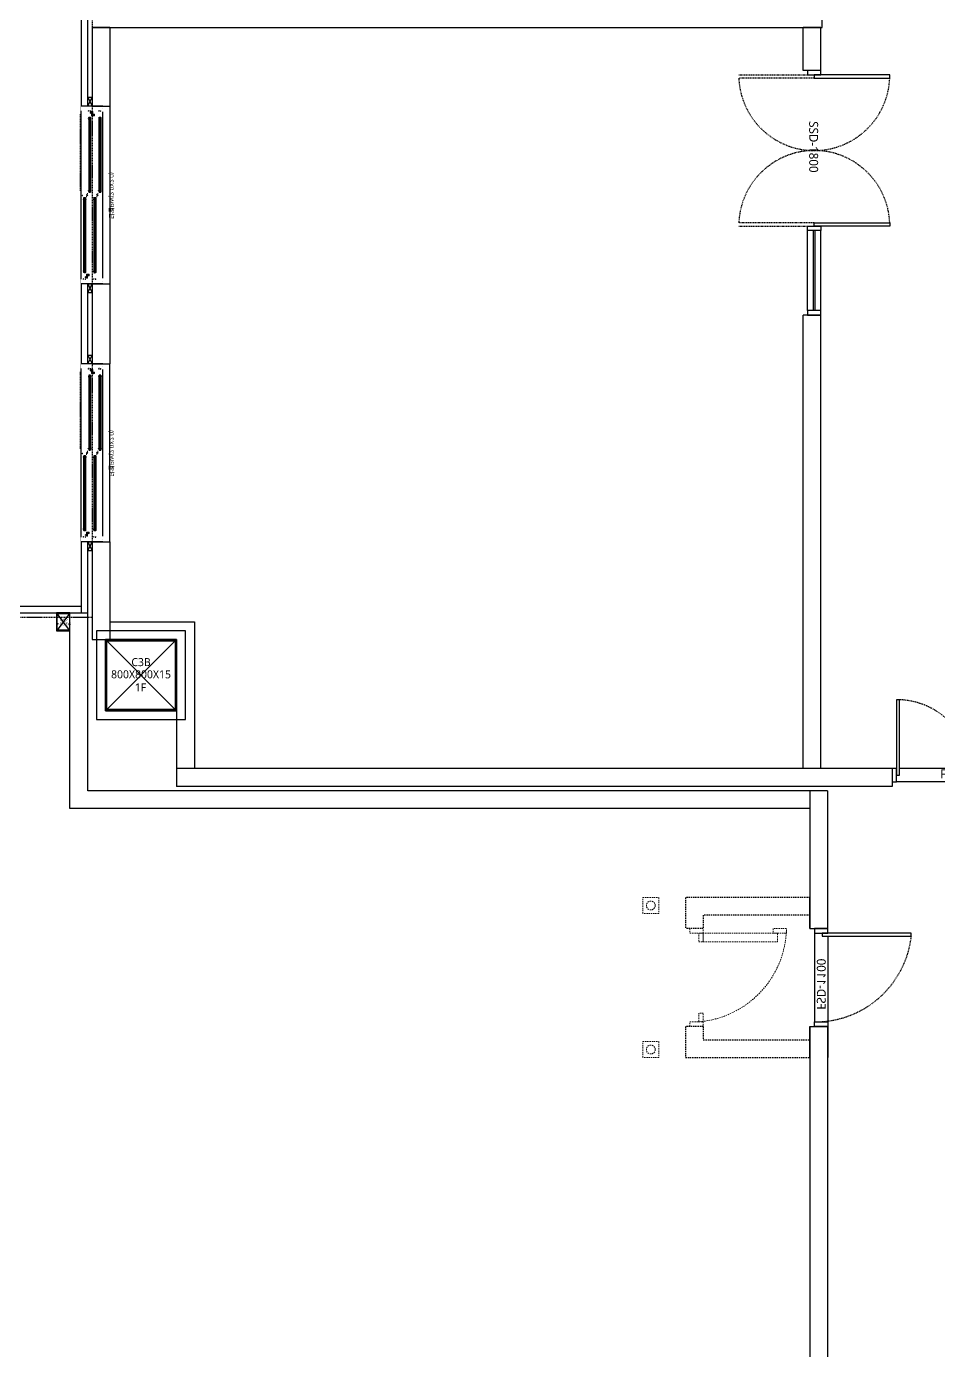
# Model space of a CAD drawing. Header units: millimetres. Extents: x 13515 to 183937, y -33900 to -660.
# Drawn here: x 121699.3 to 121859.9, y -19749.8 to -19516.8 of the extents above; entities that cross this region are included whole.
import ezdxf
from ezdxf.enums import TextEntityAlignment as Align

# ---------------------------------------------------------------- set-up
doc = ezdxf.new("R2010")
doc.units = ezdxf.units.MM
doc.header["$LTSCALE"] = 100
doc.header["$MEASUREMENT"] = 0
doc.header["$PDSIZE"] = -10
for name, pattern in [('-HID', [2.5, 1.5, -1]), ('HID', [2.5, 1.5, -1]), ('HIDDEN2', [0.1875, 0.125, -0.0625])]:
    doc.linetypes.add(name, pattern=pattern)
doc.layers.get('0').update_dxf_attribs({"linetype": 'CONTINUOUS'})
doc.layers.get('Defpoints').update_dxf_attribs({"color": 171, "linetype": 'CONTINUOUS'})
doc.layers.add('#프레임 라인', color=189, linetype='CONTINUOUS', plot=False)
for name, color, linetype in [('DOOR', 4, 'CONTINUOUS'), ('DOOR ELE', 253, 'CONTINUOUS'), ('DOOR(OPEN ELE)', 5, 'CONTINUOUS'), ('ELE9', 9, 'CONTINUOUS'), ('FIN(패널-200글라스울64k)', 4, 'CONTINUOUS'), ('FIN(패널-T150 방열)', 9, 'CONTINUOUS'), ('h COLUMN', 252, 'CONTINUOUS'), ('STEEL', 5, 'CONTINUOUS'), ('WIN', 4, 'CONTINUOUS'), ('WIN-G', 252, 'CONTINUOUS'), ('WIN2', 5, 'CONTINUOUS'), ('단열패널-방열문(저온공사분)', 251, 'CONTINUOUS')]:
    doc.layers.add(name, color=color, linetype=linetype)
doc.styles.add('TE', font='malgun_0.ttf')
doc.styles.add('나눔바른고딕', font='NanumBarunGothic.ttf')
doc.styles.add('돋움', font='')
doc.styles.get('돋움').set_extended_font_data('Dotum')

# ---------------------------------------------------------------- blocks, each defined once
blk = doc.blocks.new('모헤어')
for p, q in [((-1909, -2852), (-1910, -2852)), ((-1910, -2859), (-1910, -2852)), ((-1909, -2859), (-1910, -2859))]:
    blk.add_line(p, q)
at = {"linetype": 'Continuous'}
for p, q in [((-1909, -2859), (-1909, -2852)), ((-1904, -2853), (-1909, -2853)), ((-1904, -2854), (-1909, -2854)), ((-1904, -2855), (-1909, -2855)), ((-1904, -2856), (-1909, -2856)), ((-1904, -2857), (-1909, -2857))]:
    blk.add_line(p, q, dxfattribs=at)
blk = doc.blocks.new('ㄴ핸들')
at = {"color": 0, "linetype": 'Continuous', "lineweight": 15}
for p, q in [((12340, -12243), (12340, -12232)), ((12340, -12232), (12342, -12232)), ((12342, -12233), (12340, -12236)), ((12342, -12238), (12340, -12240)), ((12340, -12243), (12341, -12245)), ((12343, -12241), (12341, -12244)), ((12344, -12245), (12341, -12245)), ((12342, -12241), (12342, -12232)), ((12360, -12241), (12342, -12241)), ((12343, -12235), (12343, -12232)), ((12343, -12232), (12347, -12232)), ((12343, -12232), (12343, -12233)), ((12343, -12235), (12345, -12235)), ((12343, -12240), (12343, -12241)), ((12343, -12240), (12344, -12240)), ((12343, -12241), (12343, -12240)), ((12343, -12240), (12343, -12240)), ((12348, -12235), (12344, -12235)), ((12344, -12245), (12344, -12243)), ((12345, -12243), (12344, -12243)), ((12360, -12243), (12344, -12243)), ((12344, -12243), (12344, -12245)), ((12344, -12243), (12360, -12243)), ((12345, -12244), (12344, -12245)), ((12360, -12245), (12344, -12245)), ((12344, -12245), (12344, -12245)), ((12345, -12235), (12345, -12234)), ((12348, -12234), (12345, -12234)), ((12348, -12235), (12345, -12235)), ((12345, -12235), (12345, -12235)), ((12345, -12241), (12345, -12241)), ((12345, -12243), (12345, -12244)), ((12345, -12243), (12346, -12243)), ((12359, -12244), (12345, -12244)), ((12349, -12231), (12346, -12234)), ((12348, -12241), (12346, -12243)), ((12347, -12232), (12347, -12224)), ((12349, -12227), (12347, -12228)), ((12350, -12224), (12348, -12224)), ((12348, -12236), (12348, -12234)), ((12348, -12236), (12349, -12236)), ((12348, -12244), (12348, -12243)), ((12350, -12244), (12348, -12245)), ((12349, -12223), (12349, -12223)), ((12349, -12223), (12350, -12223)), ((12349, -12223), (12350, -12223)), ((12349, -12226), (12350, -12226)), ((12349, -12226), (12349, -12236)), ((12350, -12234), (12349, -12235)), ((12349, -12236), (12349, -12235)), ((12349, -12236), (12349, -12236)), ((12351, -12217), (12350, -12218)), ((12350, -12218), (12350, -12223)), ((12350, -12223), (12350, -12223)), ((12350, -12223), (12350, -12223)), ((12350, -12223), (12350, -12223)), ((12351, -12223), (12350, -12223)), ((12351, -12223), (12350, -12223)), ((12350, -12234), (12350, -12223)), ((12350, -12223), (12351, -12223)), ((12351, -12223), (12350, -12223)), ((12350, -12224), (12350, -12226)), ((12350, -12225), (12350, -12226)), ((12350, -12234), (12350, -12234)), ((12355, -12217), (12351, -12217)), ((12351, -12223), (12351, -12223)), ((12352, -12241), (12351, -12243)), ((12354, -12244), (12353, -12245)), ((12356, -12218), (12355, -12217)), ((12357, -12223), (12355, -12223)), ((12357, -12223), (12355, -12223)), ((12355, -12223), (12355, -12223)), ((12355, -12223), (12356, -12223)), ((12356, -12223), (12355, -12223)), ((12357, -12241), (12355, -12243)), ((12356, -12223), (12356, -12218)), ((12356, -12223), (12358, -12223)), ((12356, -12223), (12356, -12223)), ((12356, -12223), (12358, -12223)), ((12356, -12223), (12356, -12234)), ((12356, -12226), (12356, -12224)), ((12358, -12224), (12356, -12224)), ((12357, -12224), (12356, -12224)), ((12356, -12226), (12357, -12226)), ((12356, -12234), (12356, -12234)), ((12357, -12235), (12356, -12234)), ((12357, -12223), (12357, -12223)), ((12357, -12223), (12357, -12223)), ((12357, -12236), (12357, -12226)), ((12359, -12226), (12357, -12228)), ((12359, -12230), (12357, -12232)), ((12357, -12235), (12357, -12236)), ((12357, -12236), (12359, -12236)), ((12357, -12236), (12357, -12236)), ((12357, -12244), (12357, -12243)), ((12360, -12243), (12357, -12245)), ((12358, -12223), (12358, -12223)), ((12359, -12235), (12358, -12236)), ((12358, -12243), (12358, -12244)), ((12359, -12224), (12359, -12232)), ((12359, -12232), (12383, -12232)), ((12361, -12232), (12359, -12234)), ((12359, -12234), (12359, -12236)), ((12360, -12234), (12359, -12234)), ((12360, -12235), (12359, -12235)), ((12359, -12235), (12360, -12235)), ((12360, -12235), (12359, -12235)), ((12359, -12244), (12359, -12243)), ((12360, -12243), (12359, -12243)), ((12360, -12235), (12360, -12234)), ((12360, -12235), (12383, -12235)), ((12360, -12241), (12360, -12243)), ((12360, -12242), (12360, -12243)), ((12360, -12243), (12360, -12245)), ((12360, -12245), (12360, -12245)), ((12366, -12232), (12363, -12235)), ((12370, -12232), (12368, -12235)), ((12370, -12262), (12370, -12261)), ((12370, -12263), (12370, -12262)), ((12383, -12262), (12370, -12262)), ((12372, -12262), (12370, -12264)), ((12370, -12263), (12371, -12264)), ((12371, -12261), (12371, -12262)), ((12385, -12264), (12371, -12264)), ((12375, -12232), (12372, -12235)), ((12376, -12262), (12374, -12264)), ((12379, -12232), (12377, -12235)), ((12377, -12243), (12380, -12243)), ((12381, -12262), (12378, -12264)), ((12380, -12243), (12383, -12243)), ((12383, -12233), (12381, -12235)), ((12383, -12232), (12383, -12262)), ((12383, -12232), (12386, -12232)), ((12384, -12232), (12383, -12233)), ((12383, -12232), (12383, -12235)), ((12383, -12232), (12383, -12232)), ((12385, -12235), (12383, -12237)), ((12386, -12239), (12383, -12242)), ((12386, -12244), (12383, -12246)), ((12386, -12248), (12383, -12251)), ((12386, -12253), (12383, -12255)), ((12386, -12257), (12383, -12260)), ((12385, -12262), (12383, -12264)), ((12386, -12235), (12385, -12235)), ((12385, -12235), (12385, -12235)), ((12386, -12235), (12385, -12235)), ((12385, -12261), (12386, -12261)), ((12385, -12261), (12385, -12262)), ((12385, -12262), (12386, -12262)), ((12385, -12264), (12386, -12263)), ((12386, -12232), (12386, -12235)), ((12386, -12235), (12386, -12236)), ((12386, -12235), (12386, -12235)), ((12386, -12235), (12386, -12235)), ((12386, -12236), (12386, -12240)), ((12386, -12241), (12386, -12245)), ((12386, -12246), (12386, -12251)), ((12386, -12252), (12386, -12256)), ((12386, -12257), (12386, -12261)), ((12386, -12261), (12386, -12262)), ((12386, -12262), (12386, -12261)), ((12386, -12262), (12386, -12263))]:
    blk.add_line(p, q, dxfattribs=at)
at = {"color": 0, "linetype": 'Continuous', "lineweight": 0}
for p, q in [((12347, -12235), (12344, -12235)), ((12344, -12235), (12344, -12236)), ((12344, -12240), (12344, -12236)), ((12344, -12236), (12347, -12236)), ((12348, -12237), (12344, -12240)), ((12352, -12241), (12345, -12241)), ((12347, -12236), (12352, -12241)), ((12350, -12239), (12348, -12241)), ((12356, -12229), (12349, -12235)), ((12355, -12217), (12350, -12221)), ((12356, -12220), (12350, -12225)), ((12356, -12224), (12350, -12230)), ((12356, -12233), (12350, -12239)), ((12352, -12241), (12352, -12241)), ((12352, -12241), (12360, -12241)), ((12357, -12237), (12353, -12240)), ((12357, -12223), (12357, -12223)), ((12360, -12245), (12360, -12235)), ((12360, -12235), (12362, -12235)), ((12362, -12235), (12360, -12235)), ((12366, -12236), (12360, -12242)), ((12362, -12236), (12360, -12238)), ((12360, -12245), (12361, -12245)), ((12365, -12245), (12361, -12245)), ((12362, -12236), (12362, -12235)), ((12362, -12235), (12364, -12235)), ((12362, -12235), (12362, -12236)), ((12371, -12236), (12362, -12245)), ((12375, -12236), (12362, -12236)), ((12364, -12235), (12364, -12236)), ((12375, -12235), (12364, -12235)), ((12375, -12236), (12366, -12245)), ((12371, -12245), (12369, -12247)), ((12371, -12249), (12369, -12251)), ((12369, -12261), (12369, -12250)), ((12371, -12254), (12369, -12256)), ((12371, -12258), (12369, -12260)), ((12369, -12261), (12370, -12261)), ((12377, -12261), (12370, -12261)), ((12377, -12242), (12371, -12242)), ((12371, -12259), (12371, -12242)), ((12371, -12259), (12377, -12259)), ((12375, -12259), (12373, -12261)), ((12377, -12239), (12374, -12242)), ((12376, -12235), (12375, -12236)), ((12375, -12236), (12375, -12235)), ((12375, -12235), (12377, -12235)), ((12377, -12235), (12377, -12242)), ((12377, -12242), (12377, -12252)), ((12377, -12259), (12377, -12250)), ((12377, -12259), (12377, -12261)), ((12377, -12261), (12377, -12261))]:
    blk.add_line(p, q, dxfattribs=at)
for centre, radius, start, end in [((12345, -12240), 1, 180, 270), ((12365, -12250), 4.5, 0, 90)]:
    blk.add_arc(centre, radius, start, end, dxfattribs=at)
at = {"color": 0, "linetype": 'Continuous', "lineweight": 15}
for centre, radius, start, end in [((12348, -12224), 0.5, 90, 180), ((12353, -12236), 3.9, 180, 0), ((12358, -12224), 0.5, 0, 90), ((12386, -12235), 0.3, 270, 0), ((12386, -12236), 0.3, 0, 90), ((12386, -12241), 0.5, 270, 90), ((12386, -12246), 0.5, 270, 90), ((12386, -12251), 0.5, 270, 90), ((12386, -12256), 0.5, 270, 90), ((12386, -12261), 0.3, 270, 0), ((12386, -12262), 0.3, 0, 90)]:
    blk.add_arc(centre, radius, start, end, dxfattribs=at)
for points in [[(12346, -12241), (12346, -12241)], [(12360, -12241), (12360, -12241)]]:
    blk.add_open_spline(points, degree=1, dxfattribs=at)
at = {"color": 0, "linetype": 'Continuous', "lineweight": 0}
blk.add_open_spline([(12371, -12252), (12377, -12252)], degree=1, dxfattribs=at)
blk = doc.blocks.new('A$C54895e96')
at = {"ltscale": 0.1}
blk.add_wipeout([(2100, 265), (100, 265), (100, 19), (2100, 19)], dxfattribs=at)
at = {"layer": 'WIN-G'}
h = blk.add_hatch(dxfattribs=at)
h.set_pattern_fill('ANSI38', color=256, scale=10, angle=540, style=0)
h.set_pattern_definition([(225, (-26409130.1476, 15707381.244), (-0.883883476483, 0.883883476483), []), (135, (-26409130.1476, 15707381.244), (-0.883883476483, 2.65165042945), [3.125, -1.875])])
h.paths.add_polyline_path([(228, 184), (225, 184), (225, 164), (228, 164)])
h = blk.add_hatch(dxfattribs=at)
h.set_pattern_fill('ANSI38', color=256, scale=10, angle=360, style=0)
h.set_pattern_definition([(315, (-26409964.4445, 15707381.244), (0.883883476483, 0.883883476483), []), (45, (-26409964.4445, 15707381.244), (0.883883476483, 2.65165042945), [3.125, -1.875])])
h.paths.add_polyline_path([(1067, 184), (1070, 184), (1070, 164), (1067, 164)])
h = blk.add_hatch(dxfattribs=at)
h.set_pattern_fill('ANSI38', color=256, scale=10, angle=540, style=0)
h.set_pattern_definition([(225, (-26409834.9976, 15707439.244), (-0.883883476483, 0.883883476483), []), (135, (-26409834.9976, 15707439.244), (-0.883883476483, 2.65165042945), [3.125, -1.875])])
h.paths.add_polyline_path([(1133, 242), (1130, 242), (1130, 222), (1133, 222)])
h = blk.add_hatch(dxfattribs=at)
h.set_pattern_fill('ANSI38', color=256, scale=10, angle=360, style=0)
h.set_pattern_definition([(315, (-26410669.2945, 15707439.244), (0.883883476483, 0.883883476483), []), (45, (-26410669.2945, 15707439.244), (0.883883476483, 2.65165042945), [3.125, -1.875])])
h.paths.add_polyline_path([(1972, 242), (1975, 242), (1975, 222), (1972, 222)])
h = blk.add_hatch(dxfattribs=at)
h.set_pattern_fill('ANSI38', color=256, scale=10, angle=540, style=0)
h.set_pattern_definition([(225, (-26409130.1476, 15707266.244), (-0.883883476483, 0.883883476483), []), (135, (-26409130.1476, 15707266.244), (-0.883883476483, 2.65165042945), [3.125, -1.875])])
h.paths.add_polyline_path([(228, 69), (225, 69), (225, 49), (228, 49)])
h = blk.add_hatch(dxfattribs=at)
h.set_pattern_fill('ANSI38', color=256, scale=10, angle=360, style=0)
h.set_pattern_definition([(315, (-26409964.4445, 15707266.244), (0.883883476483, 0.883883476483), []), (45, (-26409964.4445, 15707266.244), (0.883883476483, 2.65165042945), [3.125, -1.875])])
h.paths.add_polyline_path([(1067, 69), (1070, 69), (1070, 49), (1067, 49)])
h = blk.add_hatch(dxfattribs=at)
h.set_pattern_fill('ANSI38', color=256, scale=10, angle=540, style=0)
h.set_pattern_definition([(225, (-26409834.9976, 15707324.244), (-0.883883476483, 0.883883476483), []), (135, (-26409834.9976, 15707324.244), (-0.883883476483, 2.65165042945), [3.125, -1.875])])
h.paths.add_polyline_path([(1133, 127), (1130, 127), (1130, 107), (1133, 107)])
h = blk.add_hatch(dxfattribs=at)
h.set_pattern_fill('ANSI38', color=256, scale=10, angle=360, style=0)
h.set_pattern_definition([(315, (-26410669.2945, 15707324.244), (0.883883476483, 0.883883476483), []), (45, (-26410669.2945, 15707324.244), (0.883883476483, 2.65165042945), [3.125, -1.875])])
h.paths.add_polyline_path([(1972, 127), (1975, 127), (1975, 107), (1972, 107)])
at = {"layer": 'WIN', "color": 8}
for p, q in [((100, 94), (0, 144)), ((0, 94), (100, 144)), ((2200, 94), (2100, 144)), ((2100, 94), (2200, 144))]:
    blk.add_line(p, q, dxfattribs=at)
at = {"layer": 'WIN', "ltscale": 1000}
for points in [[(100, 265), (100, 19)], [(2100, 265), (2100, 19)]]:
    blk.add_lwpolyline(points, dxfattribs=at)
at = {"layer": 'WIN', "color": 8}
for points in [[(0, 94), (100, 94), (100, 144), (0, 144)], [(2100, 94), (2200, 94), (2200, 144), (2100, 144)]]:
    blk.add_lwpolyline(points, close=True, dxfattribs=at)
at = {"layer": 'WIN-G'}
for p, q in [((164, 265), (2036, 265)), ((1068, 184), (228, 184)), ((1067, 179), (228, 179)), ((1067, 167), (228, 167)), ((1068, 162), (228, 162)), ((231, 179), (231, 167)), ((1064, 179), (1064, 167)), ((1973, 242), (1133, 242)), ((1972, 237), (1133, 237)), ((1972, 225), (1133, 225)), ((1973, 220), (1133, 220)), ((1136, 237), (1136, 225)), ((1969, 237), (1969, 225)), ((153, 19), (2047, 19)), ((1068, 69), (228, 69)), ((1067, 64), (228, 64)), ((1067, 52), (228, 52)), ((1068, 47), (228, 47)), ((231, 64), (231, 52)), ((1064, 64), (1064, 52)), ((1973, 127), (1133, 127)), ((1972, 122), (1133, 122)), ((1972, 110), (1133, 110)), ((1973, 105), (1133, 105)), ((1136, 122), (1136, 110)), ((1969, 122), (1969, 110))]:
    blk.add_line(p, q, dxfattribs=at)
at = {"layer": 'WIN-G', "linetype": 'HIDDEN2'}
blk.add_line((1147, 12), (2011, 12), dxfattribs=at)
at = {"layer": 'WIN-G'}
for points in [[(242, 190), (242, 190), (242, 190), (243, 190), (243, 190), (243, 189), (243, 189), (243, 189), (243, 189), (243, 189), (243, 189), (243, 188), (243, 188), (243, 188), (243, 187), (243, 187), (244, 186), (244, 186), (244, 186), (244, 186), (244, 186), (245, 185), (245, 185), (245, 185), (246, 185), (246, 184), (247, 184), (247, 184)], [(242, 156), (242, 156), (242, 156), (243, 156), (243, 157), (243, 157), (243, 157), (243, 157), (243, 157), (243, 157), (243, 158), (243, 158), (243, 158), (243, 158), (244, 159), (244, 159), (244, 160), (244, 160), (244, 160), (244, 160), (245, 161), (245, 161), (245, 161), (246, 161), (246, 162), (246, 162), (247, 162), (247, 162)], [(1053, 190), (1053, 190), (1053, 190), (1052, 190), (1052, 190), (1052, 189), (1052, 189), (1052, 189), (1052, 189), (1052, 189), (1052, 189), (1052, 188), (1052, 188), (1052, 188), (1051, 187), (1051, 187), (1051, 186), (1051, 186), (1051, 186), (1051, 186), (1050, 186), (1050, 185), (1050, 185), (1049, 185), (1049, 185), (1049, 184), (1048, 184), (1048, 184)], [(1054, 156), (1053, 156), (1053, 156), (1052, 156), (1052, 157), (1052, 157), (1052, 157), (1052, 157), (1052, 157), (1052, 157), (1052, 158), (1052, 158), (1052, 158), (1052, 158), (1052, 159), (1051, 159), (1051, 160), (1051, 160), (1051, 160), (1051, 160), (1050, 161), (1050, 161), (1050, 161), (1049, 161), (1049, 162), (1049, 162), (1048, 162), (1048, 162)], [(1146, 248), (1147, 248), (1147, 248), (1147, 248), (1148, 248), (1148, 247), (1148, 247), (1148, 247), (1148, 247), (1148, 247), (1148, 247), (1148, 246), (1148, 246), (1148, 246), (1148, 245), (1148, 245), (1148, 244), (1149, 244), (1149, 244), (1149, 244), (1149, 244), (1150, 243), (1150, 243), (1150, 243), (1151, 243), (1151, 242), (1152, 242), (1152, 242)], [(1146, 214), (1147, 214), (1147, 214), (1148, 214), (1148, 215), (1148, 215), (1148, 215), (1148, 215), (1148, 215), (1148, 215), (1148, 216), (1148, 216), (1148, 216), (1148, 216), (1148, 217), (1149, 217), (1149, 218), (1149, 218), (1149, 218), (1149, 218), (1150, 219), (1150, 219), (1150, 219), (1151, 219), (1151, 220), (1151, 220), (1152, 220), (1152, 220)], [(1958, 248), (1958, 248), (1958, 248), (1957, 248), (1957, 248), (1957, 247), (1957, 247), (1957, 247), (1957, 247), (1957, 247), (1957, 247), (1957, 246), (1957, 246), (1957, 246), (1957, 245), (1957, 245), (1956, 244), (1956, 244), (1956, 244), (1956, 244), (1956, 244), (1955, 243), (1955, 243), (1955, 243), (1954, 243), (1954, 242), (1953, 242), (1953, 242)], [(1958, 214), (1958, 214), (1958, 214), (1957, 214), (1957, 215), (1957, 215), (1957, 215), (1957, 215), (1957, 215), (1957, 215), (1957, 216), (1957, 216), (1957, 216), (1957, 216), (1956, 217), (1956, 217), (1956, 218), (1956, 218), (1956, 218), (1956, 218), (1955, 219), (1955, 219), (1955, 219), (1954, 219), (1954, 220), (1954, 220), (1953, 220), (1953, 220)], [(242, 75), (242, 75), (242, 75), (243, 75), (243, 75), (243, 74), (243, 74), (243, 74), (243, 74), (243, 74), (243, 74), (243, 73), (243, 73), (243, 73), (243, 72), (243, 72), (244, 71), (244, 71), (244, 71), (244, 71), (244, 71), (245, 70), (245, 70), (245, 70), (246, 70), (246, 69), (247, 69), (247, 69)], [(242, 41), (242, 41), (242, 41), (243, 41), (243, 42), (243, 42), (243, 42), (243, 42), (243, 42), (243, 42), (243, 43), (243, 43), (243, 43), (243, 43), (244, 44), (244, 44), (244, 45), (244, 45), (244, 45), (244, 45), (245, 46), (245, 46), (245, 46), (246, 46), (246, 47), (246, 47), (247, 47), (247, 47)], [(1054, 75), (1053, 75), (1053, 75), (1053, 75), (1052, 75), (1052, 74), (1052, 74), (1052, 74), (1052, 74), (1052, 74), (1052, 74), (1052, 73), (1052, 73), (1052, 73), (1052, 72), (1052, 72), (1052, 71), (1051, 71), (1051, 71), (1051, 71), (1051, 71), (1050, 70), (1050, 70), (1050, 70), (1049, 70), (1049, 69), (1048, 69), (1048, 69)], [(1054, 41), (1053, 41), (1053, 41), (1052, 41), (1052, 42), (1052, 42), (1052, 42), (1052, 42), (1052, 42), (1052, 42), (1052, 43), (1052, 43), (1052, 43), (1052, 43), (1052, 44), (1051, 44), (1051, 45), (1051, 45), (1051, 45), (1051, 45), (1050, 46), (1050, 46), (1050, 46), (1049, 46), (1049, 47), (1049, 47), (1048, 47), (1048, 47)], [(1146, 133), (1147, 133), (1147, 133), (1147, 133), (1148, 132), (1148, 132), (1148, 132), (1148, 132), (1148, 132), (1148, 132), (1148, 131), (1148, 131), (1148, 131), (1148, 131), (1148, 130), (1148, 130), (1148, 129), (1149, 129), (1149, 129), (1149, 129), (1149, 128), (1150, 128), (1150, 128), (1150, 128), (1151, 127), (1151, 127), (1152, 127), (1152, 127)], [(1146, 99), (1147, 99), (1147, 99), (1148, 100), (1148, 100), (1148, 100), (1148, 100), (1148, 100), (1148, 100), (1148, 100), (1148, 101), (1148, 101), (1148, 101), (1148, 101), (1148, 102), (1148, 102), (1149, 103), (1149, 103), (1149, 103), (1149, 103), (1149, 104), (1150, 104), (1150, 104), (1150, 104), (1151, 105), (1151, 105), (1152, 105), (1152, 105)], [(1958, 133), (1958, 133), (1958, 133), (1957, 133), (1957, 132), (1957, 132), (1957, 132), (1957, 132), (1957, 132), (1957, 132), (1957, 131), (1957, 131), (1957, 131), (1957, 131), (1957, 130), (1957, 130), (1956, 129), (1956, 129), (1956, 129), (1956, 129), (1956, 128), (1955, 128), (1955, 128), (1955, 128), (1954, 127), (1954, 127), (1953, 127), (1953, 127)], [(1959, 99), (1958, 99), (1958, 99), (1957, 100), (1957, 100), (1957, 100), (1957, 100), (1957, 100), (1957, 100), (1957, 100), (1957, 101), (1957, 101), (1957, 101), (1957, 101), (1957, 102), (1956, 102), (1956, 103), (1956, 103), (1956, 103), (1956, 103), (1955, 104), (1955, 104), (1955, 104), (1954, 104), (1954, 105), (1954, 105), (1953, 105), (1953, 105)]]:
    blk.add_lwpolyline(points, dxfattribs=at)
at = {"layer": 'WIN2'}
for p, q in [((131, 255), (131, 255)), ((131, 255), (131, 255)), ((1081, 200), (1081, 193)), ((1082, 200), (1082, 193)), ((1082, 200), (1082, 193)), ((1083, 200), (1083, 193)), ((1083, 200), (1083, 193)), ((1083, 200), (1083, 193)), ((1084, 200), (1084, 193)), ((1084, 200), (1084, 193)), ((1085, 200), (1085, 193)), ((1085, 200), (1085, 193)), ((1086, 200), (1086, 193)), ((1086, 200), (1086, 193)), ((1087, 200), (1087, 193)), ((1087, 200), (1087, 193)), ((1088, 200), (1088, 193)), ((1092, 203), (1099, 208)), ((1099, 208), (1092, 203)), ((1099, 207), (1092, 203)), ((1101, 197), (1108, 202)), ((1101, 197), (1108, 202)), ((1108, 201), (1101, 197)), ((1112, 204), (1112, 211)), ((1112, 204), (1112, 211)), ((1113, 204), (1113, 211)), ((1113, 204), (1113, 211)), ((1113, 204), (1113, 211)), ((1114, 204), (1114, 211)), ((1114, 204), (1114, 211)), ((1115, 204), (1115, 211)), ((1115, 204), (1115, 211)), ((1116, 204), (1116, 211)), ((1116, 204), (1116, 211)), ((1117, 204), (1117, 211)), ((1117, 204), (1117, 211)), ((1118, 204), (1118, 211)), ((1118, 204), (1118, 211)), ((2070, 255), (2070, 255)), ((2070, 255), (2070, 255)), ((164, 69), (164, 69)), ((164, 47), (164, 47)), ((1081, 85), (1081, 78)), ((1082, 85), (1082, 78)), ((1082, 85), (1082, 78)), ((1083, 85), (1083, 78)), ((1083, 85), (1083, 78)), ((1083, 85), (1083, 78)), ((1084, 85), (1084, 78)), ((1084, 85), (1084, 78)), ((1085, 85), (1085, 78)), ((1085, 85), (1085, 78)), ((1086, 85), (1086, 78)), ((1086, 85), (1086, 78)), ((1087, 85), (1087, 78)), ((1087, 85), (1087, 78)), ((1088, 85), (1088, 78)), ((1092, 88), (1099, 93)), ((1099, 93), (1092, 88)), ((1099, 92), (1092, 88)), ((1101, 82), (1108, 87)), ((1101, 82), (1108, 87)), ((1108, 86), (1101, 82)), ((1112, 89), (1112, 96)), ((1112, 89), (1112, 96)), ((1113, 89), (1113, 96)), ((1113, 89), (1113, 96)), ((1113, 89), (1113, 96)), ((1114, 89), (1114, 96)), ((1114, 89), (1114, 96)), ((1115, 89), (1115, 96)), ((1115, 89), (1115, 96)), ((1116, 89), (1116, 96)), ((1116, 89), (1116, 96)), ((1117, 89), (1117, 96)), ((1117, 89), (1117, 96)), ((1118, 89), (1118, 96)), ((1118, 89), (1118, 96))]:
    blk.add_line(p, q, dxfattribs=at)
for centre, start, end in [((1099, 208), 300.1848, 115.8619), ((1101, 197), 120.1848, 295.8619), ((1099, 93), 300.1848, 115.8619), ((1101, 82), 120.1848, 295.8619)]:
    blk.add_arc(centre, 0.2, start, end, dxfattribs=at)
at = {"layer": 'WIN-G', "rotation": 180.0000000000003}
blk.add_blockref('ㄴ핸들', (14377, -12094), dxfattribs=at)
at = {"layer": 'WIN-G', "extrusion": (0, 0, -1), "zscale": -1, "rotation": 179.9999999999997}
blk.add_blockref('ㄴ핸들', (12177, -12152), dxfattribs=at)
at = {"layer": 'WIN2'}
for p, rotation in [((3010, -1725), 270.0000000000003), ((3010, -1840), 270.0000000000003), ((-1763, 1940), 90.00000000000031), ((4900, -1782), 270.0000000000003)]:
    blk.add_blockref('모헤어', p, dxfattribs=dict(at, rotation=rotation))
at = {"layer": 'WIN2', "extrusion": (0, 0, -1), "zscale": -1, "rotation": 89.9999999999997}
for p in [(-3010, 2071), (-3010, 1956), (-4900, 2014)]:
    blk.add_blockref('모헤어', p, dxfattribs=at)
at = {"layer": 'WIN2', "color": 8, "rotation": 270.0000000000003}
blk.add_blockref('모헤어', (4900, -1667), dxfattribs=at)
at = {"layer": 'WIN2', "color": 8, "extrusion": (0, 0, -1), "zscale": -1, "rotation": 89.9999999999997}
blk.add_blockref('모헤어', (-4900, 2129), dxfattribs=at)
at = {"layer": 'Defpoints', "style": '돋움'}
blk.add_text('단열PW(2.0X2.0)', height=50, dxfattribs=at).set_placement((1094, 321), align=Align.BOTTOM_CENTER)
blk = doc.blocks.new('A$C38870e3f')
at = {"layer": 'DOOR'}
for points in [[(50, 1699), (50, 849), (85, 849), (85, 1699)], [(85, 1699), (50, 1699)], [(1750, 1699), (1750, 849), (1715, 849), (1715, 1699)], [(1715, 1699), (1750, 1699)]]:
    blk.add_lwpolyline(points, dxfattribs=at)
for points in [[(0, 774), (50, 774), (50, 924), (0, 924)], [(1800, 774), (1750, 774), (1750, 924), (1800, 924)], [(2700, 774), (2750, 774), (2750, 924), (2700, 924)]]:
    blk.add_lwpolyline(points, close=True, dxfattribs=at)
at = {"layer": 'DOOR(OPEN ELE)', "linetype": 'HID', "ltscale": 0.05}
for points in [[(50, 0), (50, 849), (85, 849), (85, 0)], [(1750, 0), (1750, 849), (1715, 849), (1715, 0)]]:
    blk.add_lwpolyline(points, dxfattribs=at)
for centre, start, end in [((50, 849), 0, 87.6401), ((1750, 849), 92.3599, 180), ((50, 849), 272.3599, 0), ((1750, 849), 180, 267.6401)]:
    blk.add_arc(centre, 850, start, end, dxfattribs=at)
at = {"layer": 'WIN-G'}
for points in [[(2700, 924), (1800, 924)], [(2700, 859), (1800, 859)], [(2700, 839), (1800, 839)], [(2700, 774), (1800, 774)]]:
    blk.add_lwpolyline(points, dxfattribs=at)
at = {"layer": 'Defpoints', "style": '나눔바른고딕'}
blk.add_text('SSD-1800', height=100, dxfattribs=at).set_placement((570, 792))
blk = doc.blocks.new('*U142')
at = {"color": 0, "linetype": 'ByBlock'}
for p, q in [((100, 75), (-100, 75)), ((-100, 75), (-100, -75)), ((-94, 69), (94, 69)), ((-94, -69), (-94, 69)), ((94, 69), (94, -69)), ((100, -75), (100, 75)), ((-100, -75), (100, -75)), ((94, -69), (-94, -69))]:
    blk.add_line(p, q, dxfattribs=at)
at = {"layer": 'Defpoints'}
blk.add_point((0, 0), dxfattribs=at)
blk = doc.blocks.new('WC2')
at = {"layer": 'h COLUMN', "ltscale": 0.1}
for p, q in [((69, -94), (-69, 94)), ((69, 94), (-69, -94))]:
    blk.add_line(p, q, dxfattribs=at)
at = {"layer": 'h COLUMN', "ltscale": 0.1, "rotation": 90}
blk.add_blockref('*U142', (0, 0), dxfattribs=at)
at = {"layer": 'Defpoints', "style": 'TE'}
for s, width, p in [('WC2', 0.8, (-34, 19)), ('ㅁ-200x150x6', 0.5, (-65, -24))]:
    blk.add_text(s, height=30, dxfattribs=dict(at, width=width)).set_placement(p, align=Align.MIDDLE_LEFT)
blk = doc.blocks.new('지상1층 WC 배치')
at = {"ltscale": 10000}
blk.add_blockref('WC2', (213825, -26650), dxfattribs=at)
blk = doc.blocks.new('*U134')
at = {"color": 0, "linetype": 'ByBlock'}
for p, q in [((400, 400), (-400, 400)), ((-400, 400), (-400, -400)), ((-385, 385), (385, 385)), ((-385, -385), (-385, 385)), ((385, 385), (385, -385)), ((400, -400), (400, 400)), ((-400, -400), (400, -400)), ((385, -385), (-385, -385))]:
    blk.add_line(p, q, dxfattribs=at)
at = {"layer": 'Defpoints'}
blk.add_point((0, 0), dxfattribs=at)
blk = doc.blocks.new('C3B-1F')
at = {"layer": '#프레임 라인', "ltscale": 0.1}
blk.add_lwpolyline([(-500, -500), (500, -500), (500, 500), (-500, 500)], close=True, dxfattribs=at)
at = {"layer": 'Defpoints', "ltscale": 10000}
for p, q in [((-400, -400), (400, 400)), ((400, -400), (-400, 400))]:
    blk.add_line(p, q, dxfattribs=at)
at = {"ltscale": 0.1}
blk.add_blockref('*U134', (0, 0), dxfattribs=at)
at = {"layer": 'Defpoints', "style": 'TE'}
for s, p in [('C3B', (0, 102)), ('800X800X15', (0, -35)), ('1F', (-6, -182))]:
    blk.add_text(s, height=90, dxfattribs=at).set_placement(p, align=Align.CENTER)
blk = doc.blocks.new('A$C48EA7C17')
at = {"layer": 'DOOR'}
for points in [[(965, 1088), (1000, 1088), (1000, 88), (965, 88)], [(-50, 0), (0, 0), (0, 150), (-50, 150)], [(1050, 0), (1000, 0), (1000, 150), (1050, 150)]]:
    blk.add_lwpolyline(points, close=True, dxfattribs=at)
at = {"layer": 'DOOR ELE', "ltscale": 0.1}
for points in [[(965, 150), (0, 150)], [(1000, 0), (0, 0)]]:
    blk.add_lwpolyline(points, dxfattribs=at)
at = {"layer": 'DOOR(OPEN ELE)', "linetype": 'HID', "ltscale": 0.05}
blk.add_arc((1084, 7), 1087, 96.2785, 175.7623, dxfattribs=at)
at = {"layer": 'Defpoints', "style": '나눔바른고딕'}
blk.add_text('FSD-1100', height=100, dxfattribs=at).set_placement((139, 28))
blk = doc.blocks.new('A$C236D454C')
at = {"layer": 'FIN(패널-200글라스울64k)', "ltscale": 1000}
for points in [[(0, 1112), (350, 1112)], [(350, 1112), (350, 912)], [(1450, 1112), (1450, 912)], [(1450, 1112), (1800, 1112)], [(350, 912), (0, 912)], [(1450, 912), (1800, 912)]]:
    blk.add_lwpolyline(points, dxfattribs=at)
at = {"layer": 'FIN(패널-T150 방열)', "linetype": '-HID', "ltscale": 0.1}
for points in [[(350, 2512), (0, 2512), (0, 1112)], [(350, 2312), (350, 2512)], [(1800, 1112), (1800, 2512), (1450, 2512)], [(1450, 2312), (1450, 2512)], [(350, 2312), (200, 2312), (200, 1112)], [(1600, 1112), (1600, 2312), (1450, 2312)]]:
    blk.add_lwpolyline(points, dxfattribs=at)
at = {"layer": 'STEEL', "linetype": '-HID', "lineweight": 0, "ltscale": 0.1}
for p, q in [((0, 2992), (180, 2992)), ((0, 2812), (0, 2992)), ((180, 2992), (180, 2812)), ((1620, 2992), (1800, 2992)), ((1620, 2812), (1620, 2992)), ((1800, 2992), (1800, 2812)), ((180, 2812), (0, 2812)), ((1800, 2812), (1620, 2812))]:
    blk.add_line(p, q, dxfattribs=at)
for centre in [(90, 2902), (1710, 2902)]:
    blk.add_circle(centre, 50, dxfattribs=at)
at = {"layer": '단열패널-방열문(저온공사분)', "linetype": '-HID', "lineweight": 0, "ltscale": 0.1}
for points in [[(350, 2462), (400, 2462), (400, 2312), (350, 2312)], [(1450, 2462), (1400, 2462), (1400, 2312), (1450, 2312)], [(500, 2312), (500, 2362), (400, 2362), (400, 2312)], [(1400, 2312), (1400, 2362), (1300, 2362), (1300, 2312)], [(1300, 1475), (1400, 1475), (1400, 2312), (1300, 2312)], [(1450, 1375), (1450, 1525), (1400, 1525), (1400, 1375)]]:
    blk.add_lwpolyline(points, close=True, dxfattribs=at)
blk.add_arc((1474, 2451), 1076, 184.0279, 268.0719, dxfattribs=at)
at = {"ltscale": 0.1, "xscale": -1, "rotation": 180}
blk.add_blockref('A$C48EA7C17', (400, 1062), dxfattribs=at)
blk = doc.blocks.new('A$C6b786f6a')
at = {"layer": 'DOOR'}
for points in [[(50, 931), (50, 81), (85, 81), (85, 931)], [(85, 931), (50, 931)], [(1750, 931), (1750, 81), (1715, 81), (1715, 931)], [(1715, 931), (1750, 931)]]:
    blk.add_lwpolyline(points, dxfattribs=at)
for points in [[(0, 6), (50, 6), (50, 156), (0, 156)], [(1800, 6), (1750, 6), (1750, 156), (1800, 156)]]:
    blk.add_lwpolyline(points, close=True, dxfattribs=at)
at = {"layer": 'DOOR ELE', "ltscale": 0.05}
for points in [[(1715, 156), (85, 156)], [(1750, 6), (50, 6)]]:
    blk.add_lwpolyline(points, dxfattribs=at)
at = {"layer": 'DOOR(OPEN ELE)', "linetype": 'HID', "ltscale": 0.05}
for centre, start, end in [((50, 81), 0, 87.6401), ((1750, 81), 92.3599, 180)]:
    blk.add_arc(centre, 850, start, end, dxfattribs=at)
at = {"layer": 'Defpoints', "style": '나눔바른고딕'}
blk.add_text('FSD-1800', height=100, dxfattribs=at).set_placement((542, 47))
blk = doc.blocks.new('FGHJ')
at = {"layer": 'ELE9', "ltscale": 0.1}
for p, q in [((37195324.1, 57221.3), (37195324.1, 40396.3)), ((37196399.1, 38646.3), (37196399.1, 38446.3))]:
    blk.add_line(p, q, dxfattribs=at)
at = {"layer": 'ELE9'}
for p, q in [((37195399.1, 40396.3), (37195399.1, 57221.3)), ((37191849.1, 40396.3), (37195399.1, 40396.3))]:
    blk.add_line(p, q, dxfattribs=at)
at = {"layer": 'ELE9', "ltscale": 0.1}
for points in [[(37195449.1, 47001.3), (37195449.1, 46981.3), (37203664.1, 46981.3), (37203664.1, 51261.3), (37203434.1, 51261.3), (37203434.1, 51166.3)], [(37203649.1, 46496.3), (37203649.1, 46981.3), (37203449.1, 46981.3)], [(37203449.1, 46496.3), (37203449.1, 46981.3)], [(37203649.1, 46496.3), (37203449.1, 46496.3)], [(37203449.1, 38646.3), (37203449.1, 43746.3)], [(37203649.1, 43746.3), (37203449.1, 43746.3)], [(37203649.1, 38646.3), (37203649.1, 43746.3)], [(37203524.1, 38196.3), (37195199.1, 38196.3), (37195199.1, 40396.3)], [(37203724.1, 38396.3), (37195399.1, 38396.3), (37195399.1, 40396.3)], [(37195649.1, 40296.3), (37196599.1, 40296.3), (37196599.1, 38646.3)], [(37195449.1, 40096.3), (37196399.1, 40096.3), (37196399.1, 38646.3)], [(37204449.1, 38646.3), (37196399.1, 38646.3)], [(37204449.1, 38646.3), (37204449.1, 38446.3)], [(37204449.1, 38446.3), (37196399.1, 38446.3)], [(37203524.1, 38396.3), (37203524.1, 36846.3)], [(37203724.1, 38396.3), (37203724.1, 36846.3)], [(37203524.1, 35746.3), (37203524.1, -26353.7)], [(37203724.1, 35746.3), (37203724.1, -26353.7)]]:
    blk.add_lwpolyline(points, dxfattribs=at)
at = {"layer": 'ELE9'}
blk.add_lwpolyline([(37191849.1, 40471.3), (37195324.1, 40471.3)], dxfattribs=at)
at = {"layer": 'ELE9', "ltscale": 0.1}
blk.add_lwpolyline([(37195599.1, 40096.3), (37196399.1, 40096.3), (37196399.1, 39296.3), (37195599.1, 39296.3)], close=True, dxfattribs=at)
for name, p, rotation in [('A$C38870e3f', (37202724.8, 46496.3), 270), ('A$C236D454C', (37204636.6, 35396.3), 89.99999999999999)]:
    blk.add_blockref(name, p, dxfattribs=dict(at, rotation=rotation))
for name, p in [('C3B-1F', (37195999.1, 39696.3)), ('A$C6b786f6a', (37204449.1, 38489.9))]:
    blk.add_blockref(name, p, dxfattribs=at)
at = {"layer": 'ELE9', "ltscale": 0.1, "xscale": -1, "rotation": 270}
for p in [(37195305.4, 43996.3), (37195305.4, 41096.3)]:
    blk.add_blockref('A$C54895e96', p, dxfattribs=at)
at = {"layer": 'ELE9', "ltscale": 0.1}
for p, q in [((37195649.1, 46981.3), (37195649.1, 46096.3)), ((37195649.1, 44096.3), (37195649.1, 43196.3)), ((37195649.1, 41196.3), (37195649.1, 40096.3))]:
    blk.add_line(p, q, dxfattribs=at)
at = {"layer": 'ELE9', "linetype": 'HIDDEN2'}
blk.add_lwpolyline([(37195449.1, 67346.3), (37195449.1, 40346.3), (37042549.1, 40346.3), (37042549.1, 51346.3), (37030449.1, 51346.3), (37030449.1, -38303.7), (37200899.1, -38303.7)], dxfattribs=at)
at = {"layer": 'ELE9', "ltscale": 0.1}
for points in [[(37195649.1, 46981.3), (37195449.1, 46981.3), (37195449.1, 46096.3)], [(37195449.1, 46096.3), (37195649.1, 46096.3)], [(37195649.1, 46096.3), (37195649.1, 44096.3)], [(37195449.1, 44096.3), (37195449.1, 43196.3)], [(37195449.1, 44096.3), (37195649.1, 44096.3)], [(37195449.1, 43196.3), (37195649.1, 43196.3)], [(37195649.1, 41196.3), (37195649.1, 43196.3)], [(37195449.1, 41196.3), (37195449.1, 40096.3)], [(37195449.1, 41196.3), (37195649.1, 41196.3)]]:
    blk.add_lwpolyline(points, dxfattribs=at)
at = {"layer": 'ELE9'}
blk.add_blockref('지상1층 WC 배치', (36981299.1, 66946.3), dxfattribs=at)

msp = doc.modelspace()

# ---------------------------------------------------------------- block references
at = {"xscale": 0.01565102769230769, "yscale": 0.01565102769230769, "zscale": 0.01565102769230769}
msp.add_blockref('FGHJ', (-460436.19, -20252.24), dxfattribs=at)

doc.saveas('drawing.dxf')
